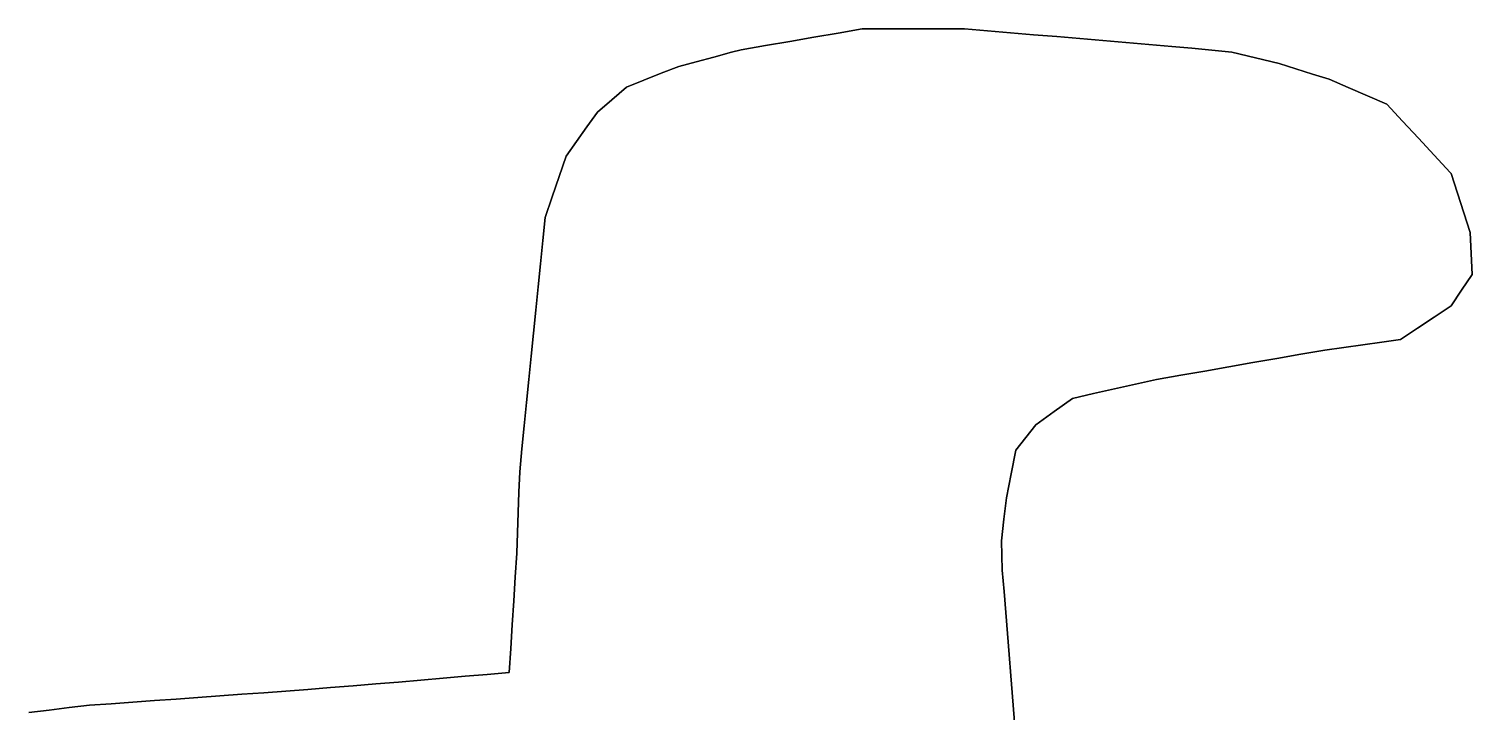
# Model space of a CAD drawing. Header units: inches. Extents: x 130170 to 284068, y 377793 to 804530.
# Drawn here: x 214159 to 214744, y 629937 to 630214 of the extents above; entities that cross this region are included whole.
import ezdxf

# ---------------------------------------------------------------- set-up
doc = ezdxf.new("R2010")
doc.units = ezdxf.units.IN
doc.header["$MEASUREMENT"] = 0
doc.layers.add('muni_il', color=7, linetype='Continuous')

msp = doc.modelspace()

# ---------------------------------------------------------------- linework, layer by layer
at = {"layer": 'muni_il'}
for points in [[(214158.95, 629936.64), (214167.14, 629937.61), (214175.33, 629938.58), (214183.52, 629939.56), (214192.29, 629940.19), (214201.07, 629940.82), (214209.84, 629941.45), (214218.62, 629942.08), (214227.39, 629942.71), (214236.32, 629943.35), (214245.25, 629944), (214254.18, 629944.64), (214263.11, 629945.29), (214272.04, 629945.93), (214281.2, 629946.69), (214290.36, 629947.44), (214299.52, 629948.2), (214308.68, 629948.95), (214317.84, 629949.71), (214326.77, 629950.5), (214335.7, 629951.28), (214344.63, 629952.07), (214353.56, 629952.86), (214354.18, 629962.51), (214354.81, 629972.17), (214355.44, 629981.83), (214356.06, 629991.48), (214356.69, 630001.14), (214356.69, 630001.14), (214356.97, 630009.38), (214357.26, 630017.61), (214357.54, 630025.84), (214357.83, 630034.08), (214357.83, 630034.08), (214358.76, 630043.46), (214359.7, 630052.83), (214360.63, 630062.21), (214361.57, 630071.58), (214362.5, 630080.95), (214363.44, 630090.33), (214364.37, 630099.7), (214365.31, 630109.07), (214366.24, 630118.45), (214367.18, 630127.82), (214368.11, 630137.2), (214368.11, 630137.2), (214370.95, 630145.5), (214373.78, 630153.8), (214376.62, 630162.09), (214380.84, 630168.01), (214385.07, 630173.92), (214389.3, 630179.83), (214395.21, 630184.9), (214401.13, 630189.97), (214408.17, 630192.78), (214415.22, 630195.6), (214422.26, 630198.41), (214429.39, 630200.31), (214436.51, 630202.21), (214443.64, 630204.11), (214447.62, 630205.17), (214457.43, 630206.86), (214467.23, 630208.55), (214477.04, 630210.24), (214486.84, 630211.93), (214496.64, 630213.62), (214504.93, 630213.62), (214513.21, 630213.62), (214521.5, 630213.62), (214529.78, 630213.62), (214538.06, 630213.62), (214547.41, 630212.83), (214556.75, 630212.04), (214566.09, 630211.25), (214575.43, 630210.46), (214584.78, 630209.67), (214594.12, 630208.88), (214603.46, 630208.1), (214612.8, 630207.31), (214622.15, 630206.52), (214630.24, 630205.73), (214638.34, 630204.94), (214646.43, 630204.15), (214656.03, 630201.86), (214665.63, 630199.57), (214672.35, 630197.44), (214679.06, 630195.3), (214685.78, 630193.17), (214693.59, 630189.81), (214701.4, 630186.46), (214709.21, 630183.1), (214715.61, 630176.2), (214722.01, 630169.29), (214728.41, 630162.39), (214734.81, 630155.48), (214735.24, 630155.01), (214737.8, 630147.07), (214740.36, 630139.12), (214742.91, 630131.17), (214742.91, 630131.16), (214743.34, 630122.65), (214743.77, 630114.14), (214739.5, 630107.75), (214735.24, 630101.37), (214728.42, 630096.82), (214721.61, 630092.28), (214714.79, 630087.74), (214707.12, 630086.68), (214699.45, 630085.61), (214691.78, 630084.55), (214684.11, 630083.48), (214674.37, 630081.78), (214664.63, 630080.08), (214654.89, 630078.37), (214645.15, 630076.67), (214635.41, 630074.97), (214625.67, 630073.26), (214615.93, 630071.56), (214607.4, 630069.64), (214598.88, 630067.73), (214590.36, 630065.81), (214581.84, 630063.9), (214574.42, 630058.52), (214567.01, 630053.14), (214562.96, 630048.04), (214558.91, 630042.94), (214558.91, 630042.94), (214556.98, 630033.27), (214555.04, 630023.6), (214555.04, 630023.6), (214554.05, 630014.89), (214553.05, 630006.19), (214553.05, 630006.18), (214553.22, 630000.21), (214553.4, 629994.24), (214553.4, 629994.23), (214554.08, 629985.69), (214554.77, 629977.14), (214555.45, 629968.6), (214556.13, 629960.05), (214556.82, 629951.5), (214556.82, 629951.5), (214557.36, 629944.69), (214557.91, 629937.89), (214558.45, 629931.09)], [(214558.45, 629931.09), (214557.91, 629937.89), (214557.36, 629944.69), (214556.82, 629951.5), (214556.82, 629951.5), (214556.13, 629960.05), (214555.45, 629968.6), (214554.77, 629977.14), (214554.08, 629985.69), (214553.4, 629994.23), (214553.4, 629994.24), (214553.22, 630000.21), (214553.05, 630006.18), (214553.05, 630006.19), (214554.05, 630014.89), (214555.04, 630023.6), (214555.04, 630023.6), (214556.98, 630033.27), (214558.91, 630042.94), (214558.91, 630042.94), (214562.96, 630048.04), (214567.01, 630053.14), (214574.42, 630058.52), (214581.84, 630063.9), (214590.36, 630065.81), (214598.88, 630067.73), (214607.4, 630069.64), (214615.93, 630071.56), (214625.67, 630073.26), (214635.41, 630074.97), (214645.15, 630076.67), (214654.89, 630078.37), (214664.63, 630080.08), (214674.37, 630081.78), (214684.11, 630083.48), (214691.78, 630084.55), (214699.45, 630085.61), (214707.12, 630086.68), (214714.79, 630087.74), (214721.61, 630092.28), (214728.42, 630096.82), (214735.24, 630101.37), (214739.5, 630107.75), (214743.77, 630114.14), (214743.34, 630122.65), (214742.91, 630131.16), (214742.91, 630131.17), (214740.36, 630139.12), (214737.8, 630147.07), (214735.24, 630155.01), (214734.81, 630155.48), (214728.41, 630162.39), (214722.01, 630169.29), (214715.61, 630176.2), (214709.21, 630183.1), (214701.4, 630186.46), (214693.59, 630189.81), (214685.78, 630193.17), (214679.06, 630195.3), (214672.35, 630197.44), (214665.63, 630199.57), (214656.03, 630201.86), (214646.43, 630204.15), (214638.34, 630204.94), (214630.24, 630205.73), (214622.15, 630206.52), (214612.8, 630207.31), (214603.46, 630208.1), (214594.12, 630208.88), (214584.78, 630209.67), (214575.43, 630210.46), (214566.09, 630211.25), (214556.75, 630212.04), (214547.41, 630212.83), (214538.06, 630213.62), (214529.78, 630213.62), (214521.5, 630213.62), (214513.21, 630213.62), (214504.93, 630213.62), (214496.64, 630213.62), (214486.84, 630211.93), (214477.04, 630210.24), (214467.23, 630208.55), (214457.43, 630206.86), (214447.62, 630205.17), (214443.64, 630204.11), (214436.51, 630202.21), (214429.39, 630200.31), (214422.26, 630198.41), (214415.22, 630195.6), (214408.17, 630192.78), (214401.13, 630189.97), (214395.21, 630184.9), (214389.3, 630179.83), (214385.07, 630173.92), (214380.84, 630168.01), (214376.62, 630162.09), (214373.78, 630153.8), (214370.95, 630145.5), (214368.11, 630137.2), (214368.11, 630137.2), (214367.18, 630127.82), (214366.24, 630118.45), (214365.31, 630109.07), (214364.37, 630099.7), (214363.44, 630090.33), (214362.5, 630080.95), (214361.57, 630071.58), (214360.63, 630062.21), (214359.7, 630052.83), (214358.76, 630043.46), (214357.83, 630034.08), (214357.83, 630034.08), (214357.54, 630025.84), (214357.26, 630017.61), (214356.97, 630009.38), (214356.69, 630001.14), (214356.69, 630001.14), (214356.06, 629991.48), (214355.44, 629981.83), (214354.81, 629972.17), (214354.18, 629962.51), (214353.56, 629952.86), (214344.63, 629952.07), (214335.7, 629951.28), (214326.77, 629950.5), (214317.84, 629949.71), (214308.68, 629948.95), (214299.52, 629948.2), (214290.36, 629947.44), (214281.2, 629946.69), (214272.04, 629945.93), (214263.11, 629945.29), (214254.18, 629944.64), (214245.25, 629944), (214236.32, 629943.35), (214227.39, 629942.71), (214218.62, 629942.08), (214209.84, 629941.45), (214201.07, 629940.82), (214192.29, 629940.19), (214183.52, 629939.56), (214175.33, 629938.58), (214167.14, 629937.61), (214158.95, 629936.64)]]:
    msp.add_lwpolyline(points, dxfattribs=at)

doc.saveas('drawing.dxf')
